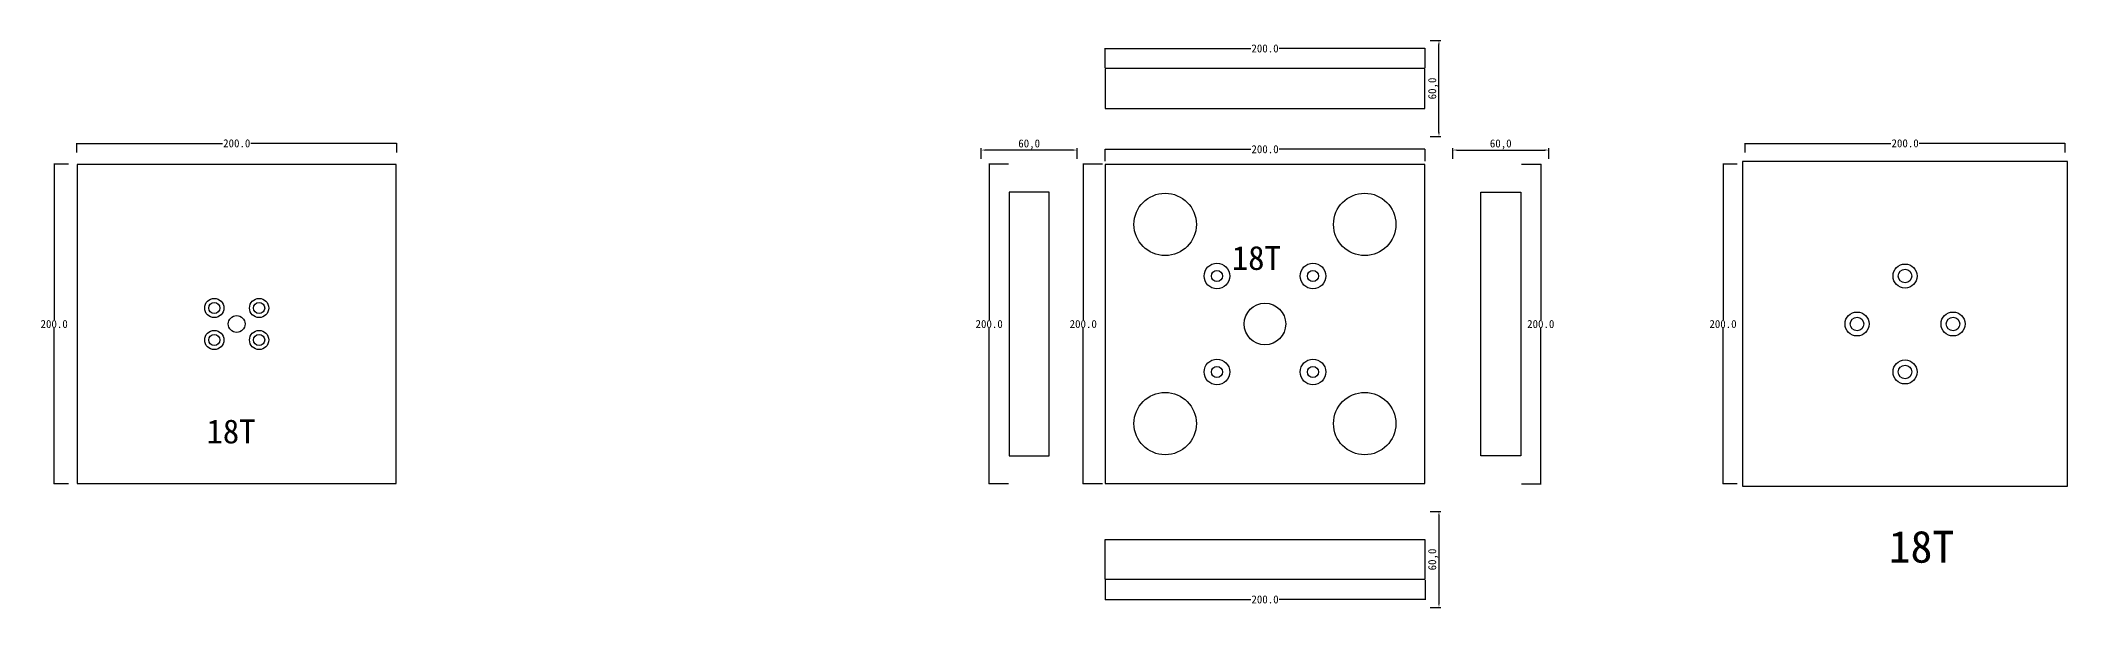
# Model space of a CAD drawing. Header units: millimetres. Extents: x 442 to 2989, y 311 to 775.
# Drawn here: x 1723 to 2989, y 327 to 682 of the extents above; entities that cross this region are included whole.
import ezdxf

# ---------------------------------------------------------------- set-up
doc = ezdxf.new("R2010")
doc.units = ezdxf.units.MM
for name, color, linetype in [('TEXT', 7, 'Continuous'), ('볼트 구멍', 7, 'Continuous'), ('치구', 7, 'Continuous'), ('치수', 7, 'Continuous')]:
    doc.layers.add(name, color=color, linetype=linetype)
doc.dimstyles.new('ISO-25', dxfattribs={"dimtxt": 2.5, "dimasz": 2.5, "dimexe": 1.25, "dimexo": 0.625, "dimtad": 1, "dimtxsty": 'Standard', "dimcen": 2.5, "dimadec": 0, "dimazin": 0, "dimtfac": 1, "dimtmove": 0, "dimatfit": 3, "dimfxl": 0, "dimarcsym": 0})
doc.dimstyles.get("Standard").update_dxf_attribs({"dimtxt": 7, "dimasz": 0.18, "dimexe": 0.18, "dimexo": 0.0625, "dimgap": 0.09, "dimtad": 0, "dimtih": 1, "dimtoh": 1, "dimdec": 1, "dimzin": 0, "dimdsep": 46, "dimtxsty": 'Standard', "dimcen": 0.09, "dimadec": 0, "dimazin": 0, "dimtfac": 1, "dimtdec": 1, "dimtofl": 0, "dimtmove": 0, "dimatfit": 3, "dimfxl": 0, "dimtolj": 1, "dimtzin": 0, "dimarcsym": 0})

# ---------------------------------------------------------------- blocks, each defined once
blk = doc.blocks.new('*D28')
at = {"layer": 'Defpoints', "color": 0}
for p in [(2788, 611.4), (2988, 617.3), (2988, 611.4)]:
    blk.add_point(p, dxfattribs=at)
at = {"layer": '치수', "color": 0, "lineweight": -2}
for p, q in [((2788, 611.5), (2788, 617.5)), ((2788.1, 617.3), (2879.1, 617.3)), ((2987.8, 617.3), (2896.8, 617.3)), ((2988, 611.5), (2988, 617.5))]:
    blk.add_line(p, q, dxfattribs=at)
at = {"layer": '치수', "color": 0}
for points in [[(2788.1, 617.4), (2788.1, 617.3), (2788, 617.3)], [(2987.8, 617.4), (2987.8, 617.3), (2988, 617.3)]]:
    blk.add_solid(points, dxfattribs=at)
at = {"layer": '치수', "color": 0, "insert": (2888, 617.3), "char_height": 5, "attachment_point": 5}
blk.add_mtext('\\A1;200.0', dxfattribs=at)
blk = doc.blocks.new('*D39')
at = {"layer": 'Defpoints', "color": 0}
for p in [(2590.7, 387.1), (2590.7, 327.1), (2596.7, 327.1)]:
    blk.add_point(p, dxfattribs=at)
at = {"layer": '치수', "color": 0, "lineweight": -2}
for p, q in [((2591.3, 387.1), (2597.9, 387.1)), ((2596.7, 384.6), (2596.7, 329.6)), ((2591.3, 327.1), (2597.9, 327.1))]:
    blk.add_line(p, q, dxfattribs=at)
at = {"layer": '치수', "color": 0}
for points in [[(2596.2, 384.6), (2597.1, 384.6), (2596.7, 387.1)], [(2596.2, 329.6), (2597.1, 329.6), (2596.7, 327.1)]]:
    blk.add_solid(points, dxfattribs=at)
at = {"layer": '치수', "color": 0, "insert": (2593.1, 357.1), "char_height": 5, "attachment_point": 5, "rotation": 90}
blk.add_mtext('60,0', dxfattribs=at)
blk = doc.blocks.new('*D40')
at = {"layer": 'Defpoints', "color": 0}
for p in [(2388, 344.1), (2588, 344.1), (2388, 332.1)]:
    blk.add_point(p, dxfattribs=at)
at = {"layer": '치수', "color": 0, "lineweight": -2}
for p, q in [((2388, 344.1), (2388, 331.9)), ((2588, 344.1), (2588, 331.9)), ((2388.1, 332.1), (2479.1, 332.1)), ((2587.8, 332.1), (2496.8, 332.1))]:
    blk.add_line(p, q, dxfattribs=at)
at = {"layer": '치수', "color": 0}
for points in [[(2388.1, 332.1), (2388.1, 332), (2388, 332.1)], [(2587.8, 332.1), (2587.8, 332), (2588, 332.1)]]:
    blk.add_solid(points, dxfattribs=at)
at = {"layer": '치수', "color": 0, "insert": (2488, 332.1), "char_height": 5, "attachment_point": 5}
blk.add_mtext('\\A1;200.0', dxfattribs=at)
blk = doc.blocks.new('*D43')
at = {"layer": 'Defpoints', "color": 0}
for p in [(1740.2, 604.3), (1731.3, 404.3), (1740.2, 404.3)]:
    blk.add_point(p, dxfattribs=at)
at = {"layer": '치수', "color": 0, "lineweight": -2}
for p, q in [((1740.2, 604.3), (1731.1, 604.3)), ((1731.3, 604.2), (1731.3, 506.9)), ((1731.3, 404.5), (1731.3, 501.7)), ((1740.2, 404.3), (1731.1, 404.3))]:
    blk.add_line(p, q, dxfattribs=at)
at = {"layer": '치수', "color": 0}
for points in [[(1731.3, 604.2), (1731.3, 604.2), (1731.3, 604.3)], [(1731.3, 404.5), (1731.3, 404.5), (1731.3, 404.3)]]:
    blk.add_solid(points, dxfattribs=at)
at = {"layer": '치수', "color": 0, "insert": (1731.3, 504.3), "char_height": 5, "attachment_point": 5}
blk.add_mtext('\\A1;200.0', dxfattribs=at)
blk = doc.blocks.new('*D44')
at = {"layer": 'Defpoints', "color": 0}
for p in [(1745.4, 611.4), (1945.4, 617.3), (1945.4, 611.4)]:
    blk.add_point(p, dxfattribs=at)
at = {"layer": '치수', "color": 0, "lineweight": -2}
for p, q in [((1745.4, 611.5), (1745.4, 617.5)), ((1745.5, 617.3), (1836.5, 617.3)), ((1945.2, 617.3), (1854.2, 617.3)), ((1945.4, 611.5), (1945.4, 617.5))]:
    blk.add_line(p, q, dxfattribs=at)
at = {"layer": '치수', "color": 0}
for points in [[(1745.5, 617.4), (1745.5, 617.3), (1745.4, 617.3)], [(1945.2, 617.4), (1945.2, 617.3), (1945.4, 617.3)]]:
    blk.add_solid(points, dxfattribs=at)
at = {"layer": '치수', "color": 0, "insert": (1845.4, 617.3), "char_height": 5, "attachment_point": 5}
blk.add_mtext('\\A1;200.0', dxfattribs=at)
blk = doc.blocks.new('*D45')
at = {"layer": 'Defpoints', "color": 0}
for p in [(2388, 676.6), (2388, 664.5), (2588, 664.5)]:
    blk.add_point(p, dxfattribs=at)
at = {"layer": '치수', "color": 0, "lineweight": -2}
for p, q in [((2388, 664.6), (2388, 676.8)), ((2388.1, 676.6), (2479.1, 676.6)), ((2587.8, 676.6), (2496.8, 676.6)), ((2588, 664.6), (2588, 676.8))]:
    blk.add_line(p, q, dxfattribs=at)
at = {"layer": '치수', "color": 0}
for points in [[(2388.1, 676.6), (2388.1, 676.6), (2388, 676.6)], [(2587.8, 676.6), (2587.8, 676.6), (2588, 676.6)]]:
    blk.add_solid(points, dxfattribs=at)
at = {"layer": '치수', "color": 0, "insert": (2488, 676.6), "char_height": 5, "attachment_point": 5}
blk.add_mtext('\\A1;200.0', dxfattribs=at)
blk = doc.blocks.new('*D46')
at = {"layer": 'Defpoints', "color": 0}
for p in [(2588, 613.6), (2388, 606.2), (2588, 606.2)]:
    blk.add_point(p, dxfattribs=at)
at = {"layer": '치수', "color": 0, "lineweight": -2}
for p, q in [((2388, 606.2), (2388, 613.7)), ((2388.1, 613.6), (2479.1, 613.6)), ((2587.8, 613.6), (2496.8, 613.6)), ((2588, 606.2), (2588, 613.7))]:
    blk.add_line(p, q, dxfattribs=at)
at = {"layer": '치수', "color": 0}
for points in [[(2388.1, 613.6), (2388.1, 613.5), (2388, 613.6)], [(2587.8, 613.6), (2587.8, 613.5), (2588, 613.6)]]:
    blk.add_solid(points, dxfattribs=at)
at = {"layer": '치수', "color": 0, "insert": (2488, 613.6), "char_height": 5, "attachment_point": 5}
blk.add_mtext('\\A1;200.0', dxfattribs=at)
blk = doc.blocks.new('*D47')
at = {"layer": 'Defpoints', "color": 0}
for p in [(2386.5, 604.3), (2374.4, 404.3), (2386.5, 404.3)]:
    blk.add_point(p, dxfattribs=at)
at = {"layer": '치수', "color": 0, "lineweight": -2}
for p, q in [((2386.4, 604.3), (2374.2, 604.3)), ((2374.4, 604.2), (2374.4, 506.9)), ((2374.4, 404.5), (2374.4, 501.7)), ((2386.4, 404.3), (2374.2, 404.3))]:
    blk.add_line(p, q, dxfattribs=at)
at = {"layer": '치수', "color": 0}
for points in [[(2374.4, 604.2), (2374.5, 604.2), (2374.4, 604.3)], [(2374.4, 404.5), (2374.5, 404.5), (2374.4, 404.3)]]:
    blk.add_solid(points, dxfattribs=at)
at = {"layer": '치수', "color": 0, "insert": (2374.4, 504.3), "char_height": 5, "attachment_point": 5}
blk.add_mtext('\\A1;200.0', dxfattribs=at)
blk = doc.blocks.new('*D48')
at = {"layer": 'Defpoints', "color": 0}
for p in [(2327.7, 604.3), (2315.6, 404.3), (2327.7, 404.3)]:
    blk.add_point(p, dxfattribs=at)
at = {"layer": '치수', "color": 0, "lineweight": -2}
for p, q in [((2327.6, 604.3), (2315.4, 604.3)), ((2315.6, 604.2), (2315.6, 506.9)), ((2315.6, 404.5), (2315.6, 501.7)), ((2327.6, 404.3), (2315.4, 404.3))]:
    blk.add_line(p, q, dxfattribs=at)
at = {"layer": '치수', "color": 0}
for points in [[(2315.6, 604.2), (2315.6, 604.2), (2315.6, 604.3)], [(2315.6, 404.5), (2315.6, 404.5), (2315.6, 404.3)]]:
    blk.add_solid(points, dxfattribs=at)
at = {"layer": '치수', "color": 0, "insert": (2315.6, 504.3), "char_height": 5, "attachment_point": 5}
blk.add_mtext('\\A1;200.0', dxfattribs=at)
blk = doc.blocks.new('*D49')
at = {"layer": 'Defpoints', "color": 0}
for p in [(2310.6, 613.1), (2310.6, 607.1), (2370.6, 607.1)]:
    blk.add_point(p, dxfattribs=at)
at = {"layer": '치수', "color": 0, "lineweight": -2}
for p, q in [((2310.6, 607.7), (2310.6, 614.3)), ((2368.1, 613.1), (2313.1, 613.1)), ((2370.6, 607.7), (2370.6, 614.3))]:
    blk.add_line(p, q, dxfattribs=at)
at = {"layer": '치수', "color": 0}
for points in [[(2313.1, 613.5), (2313.1, 612.7), (2310.6, 613.1)], [(2368.1, 613.5), (2368.1, 612.7), (2370.6, 613.1)]]:
    blk.add_solid(points, dxfattribs=at)
at = {"layer": '치수', "color": 0, "insert": (2340.6, 616.6), "char_height": 5, "attachment_point": 5}
blk.add_mtext('60,0', dxfattribs=at)
blk = doc.blocks.new('*D50')
at = {"layer": 'Defpoints', "color": 0}
for p in [(2648.3, 604.3), (2648.3, 404.3), (2660.3, 404.3)]:
    blk.add_point(p, dxfattribs=at)
at = {"layer": '치수', "color": 0, "lineweight": -2}
for p, q in [((2648.3, 604.3), (2660.5, 604.3)), ((2660.3, 604.2), (2660.3, 506.9)), ((2660.3, 404.5), (2660.3, 501.7)), ((2648.3, 404.3), (2660.5, 404.3))]:
    blk.add_line(p, q, dxfattribs=at)
at = {"layer": '치수', "color": 0}
for points in [[(2660.3, 604.2), (2660.4, 604.2), (2660.3, 604.3)], [(2660.3, 404.5), (2660.4, 404.5), (2660.3, 404.3)]]:
    blk.add_solid(points, dxfattribs=at)
at = {"layer": '치수', "color": 0, "insert": (2660.3, 504.3), "char_height": 5, "attachment_point": 5}
blk.add_mtext('\\A1;200.0', dxfattribs=at)
blk = doc.blocks.new('*D51')
at = {"layer": 'Defpoints', "color": 0}
for p in [(2783.1, 604.3), (2774.2, 404.3), (2783.1, 404.3)]:
    blk.add_point(p, dxfattribs=at)
at = {"layer": '치수', "color": 0, "lineweight": -2}
for p, q in [((2783, 604.3), (2774, 604.3)), ((2774.2, 604.2), (2774.2, 506.9)), ((2774.2, 404.5), (2774.2, 501.7)), ((2783, 404.3), (2774, 404.3))]:
    blk.add_line(p, q, dxfattribs=at)
at = {"layer": '치수', "color": 0}
for points in [[(2774.1, 604.2), (2774.2, 604.2), (2774.2, 604.3)], [(2774.1, 404.5), (2774.2, 404.5), (2774.2, 404.3)]]:
    blk.add_solid(points, dxfattribs=at)
at = {"layer": '치수', "color": 0, "insert": (2774.2, 504.3), "char_height": 5, "attachment_point": 5}
blk.add_mtext('\\A1;200.0', dxfattribs=at)
blk = doc.blocks.new('*D52')
at = {"layer": 'Defpoints', "color": 0}
for p in [(2665.3, 613.1), (2605.3, 607.1), (2665.3, 607.1)]:
    blk.add_point(p, dxfattribs=at)
at = {"layer": '치수', "color": 0, "lineweight": -2}
for p, q in [((2605.3, 607.7), (2605.3, 614.3)), ((2607.8, 613.1), (2662.8, 613.1)), ((2665.3, 607.7), (2665.3, 614.3))]:
    blk.add_line(p, q, dxfattribs=at)
at = {"layer": '치수', "color": 0}
for points in [[(2607.8, 613.5), (2607.8, 612.7), (2605.3, 613.1)], [(2662.8, 613.5), (2662.8, 612.7), (2665.3, 613.1)]]:
    blk.add_solid(points, dxfattribs=at)
at = {"layer": '치수', "color": 0, "insert": (2635.3, 616.6), "char_height": 5, "attachment_point": 5}
blk.add_mtext('60,0', dxfattribs=at)
blk = doc.blocks.new('*D53')
at = {"layer": 'Defpoints', "color": 0}
for p in [(2590.7, 681.6), (2596.7, 681.6), (2590.7, 621.6)]:
    blk.add_point(p, dxfattribs=at)
at = {"layer": '치수', "color": 0, "lineweight": -2}
for p, q in [((2591.3, 681.6), (2597.9, 681.6)), ((2596.7, 624.1), (2596.7, 679.1)), ((2591.3, 621.6), (2597.9, 621.6))]:
    blk.add_line(p, q, dxfattribs=at)
at = {"layer": '치수', "color": 0}
for points in [[(2596.2, 679.1), (2597.1, 679.1), (2596.7, 681.6)], [(2596.2, 624.1), (2597.1, 624.1), (2596.7, 621.6)]]:
    blk.add_solid(points, dxfattribs=at)
at = {"layer": '치수', "color": 0, "insert": (2593.1, 651.6), "char_height": 5, "attachment_point": 5, "rotation": 90}
blk.add_mtext('60,0', dxfattribs=at)

msp = doc.modelspace()

# ---------------------------------------------------------------- linework, layer by layer
at = {"layer": '볼트 구멍', "color": 3}
for centre, radius in [((2457.95, 534.34), 8), ((2517.95, 534.34), 8), ((2887.95, 534.34), 4.25), ((1831.36, 514.34), 3.5), ((1845.36, 504.34), 5.25), ((1859.36, 514.34), 3.5), ((2487.95, 504.34), 13), ((2857.95, 504.34), 4.25), ((2917.95, 504.34), 4.25), ((1831.36, 494.34), 3.5), ((1859.36, 494.34), 3.5), ((2457.95, 474.34), 8), ((2517.95, 474.34), 8), ((2887.95, 474.34), 4.25)]:
    msp.add_circle(centre, radius, dxfattribs=at)
at = {"layer": '볼트 구멍', "color": 1}
for centre, radius in [((2457.95, 534.34), 3.5), ((2517.95, 534.34), 3.5), ((2487.95, 504.34), 13), ((2457.95, 474.34), 3.5), ((2517.95, 474.34), 3.5)]:
    msp.add_circle(centre, radius, dxfattribs=at)
at = {"layer": '볼트 구멍', "color": 6}
for centre, radius in [((2887.95, 534.34), 7.5), ((1831.36, 514.34), 6), ((1859.36, 514.34), 6), ((2857.95, 504.34), 7.5), ((2917.95, 504.34), 7.5), ((1831.36, 494.34), 6), ((1859.36, 494.34), 6), ((2887.95, 474.34), 7.5)]:
    msp.add_circle(centre, radius, dxfattribs=at)
at = {"layer": '치구'}
for points in [[(2587.8, 639.09), (2587.8, 664.09), (2388.1, 664.09), (2388.1, 639.09)], [(1745.61, 604.09), (1745.61, 404.59), (1945.11, 404.59), (1945.11, 604.09)], [(2388.1, 604.09), (2388.1, 404.59), (2587.8, 404.59), (2587.8, 604.09)], [(2786.45, 605.84), (2786.45, 402.84), (2989.45, 402.84), (2989.45, 605.84)], [(2353.1, 586.69), (2328.1, 586.69), (2328.1, 421.99), (2353.1, 421.99)], [(2622.8, 586.69), (2647.8, 586.69), (2647.8, 421.99), (2622.8, 421.99)], [(2587.8, 369.59), (2587.8, 344.59), (2388.1, 344.59), (2388.1, 369.59)]]:
    msp.add_lwpolyline(points, close=True, dxfattribs=at)
for centre in [(2425.6, 566.59), (2550.3, 566.59), (2425.6, 442.09), (2550.3, 442.09)]:
    msp.add_circle(centre, 19.5, dxfattribs=at)

# ---------------------------------------------------------------- texts
at = {"layer": 'TEXT', "color": 1}
for height, p in [(15, (2467.27, 538.16)), (15, (1826.52, 429.69)), (20, (2877.81, 355.1))]:
    msp.add_text('18T', height=height, dxfattribs=at).set_placement(p)

# ---------------------------------------------------------------- dimensions: what is measured, and where the dimension line sits
at = {"layer": '치수', "color": 4}
for base, p1, p2, dimstyle, override, picture, middle in [((2387.95, 676.6), (2587.95, 664.54), (2387.95, 664.54), 'Standard', {"dimtxt": 5}, '*D45', (2487.95, 676.6)), ((1945.36, 617.33), (1745.36, 611.44), (1945.36, 611.44), 'Standard', {"dimtxt": 5}, '*D44', (1845.36, 617.33)), ((2587.95, 613.56), (2387.95, 606.16), (2587.95, 606.16), 'Standard', {"dimtxt": 5}, '*D46', (2487.95, 613.56)), ((2665.3, 613.08), (2605.3, 607.09), (2665.3, 607.09), 'ISO-25', {"dimtxt": 5, "dimdec": 1, "dimzin": 0, "dimtdec": 1}, '*D52', (2635.3, 616.62)), ((2987.95, 617.33), (2787.95, 611.44), (2987.95, 611.44), 'Standard', {"dimtxt": 5}, '*D28', (2887.95, 617.33)), ((2387.95, 332.07), (2587.95, 344.14), (2387.95, 344.14), 'Standard', {"dimtxt": 5}, '*D40', (2487.95, 332.07))]:
    dim = msp.add_linear_dim(base=base, p1=p1, p2=p2, dimstyle=dimstyle, override=override, dxfattribs=at)
    dim.commit()
    dim.dimension.update_dxf_attribs({"geometry": picture, "text_midpoint": middle})
for base, p1, p2, angle, dimstyle, override, picture, middle in [((2596.66, 681.59), (2590.68, 621.59), (2590.68, 681.59), 90, 'ISO-25', {"dimtxt": 5, "dimdec": 1, "dimzin": 0, "dimtdec": 1}, '*D53', (2593.12, 651.59)), ((2310.6, 613.08), (2370.6, 607.09), (2310.6, 607.09), 180, 'ISO-25', {"dimtxt": 5, "dimdec": 1, "dimzin": 0, "dimtdec": 1}, '*D49', (2340.6, 616.62)), ((1731.31, 404.34), (1740.22, 604.34), (1740.22, 404.34), 90, 'Standard', {"dimtxt": 5}, '*D43', (1731.31, 504.34)), ((2315.59, 404.34), (2327.65, 604.34), (2327.65, 404.34), 90, 'Standard', {"dimtxt": 5}, '*D48', (2315.59, 504.34)), ((2374.42, 404.34), (2386.49, 604.34), (2386.49, 404.34), 90, 'Standard', {"dimtxt": 5}, '*D47', (2374.42, 504.34)), ((2660.32, 404.34), (2648.25, 604.34), (2648.25, 404.34), 90, 'Standard', {"dimtxt": 5}, '*D50', (2660.32, 504.34)), ((2774.16, 404.34), (2783.06, 604.34), (2783.06, 404.34), 90, 'Standard', {"dimtxt": 5}, '*D51', (2774.16, 504.34)), ((2596.66, 327.09), (2590.68, 387.09), (2590.68, 327.09), 270, 'ISO-25', {"dimtxt": 5, "dimdec": 1, "dimzin": 0, "dimtdec": 1}, '*D39', (2593.12, 357.09))]:
    dim = msp.add_linear_dim(base=base, p1=p1, p2=p2, angle=angle, dimstyle=dimstyle, override=override, dxfattribs=at)
    dim.commit()
    dim.dimension.update_dxf_attribs({"geometry": picture, "text_midpoint": middle})

doc.saveas('drawing.dxf')
